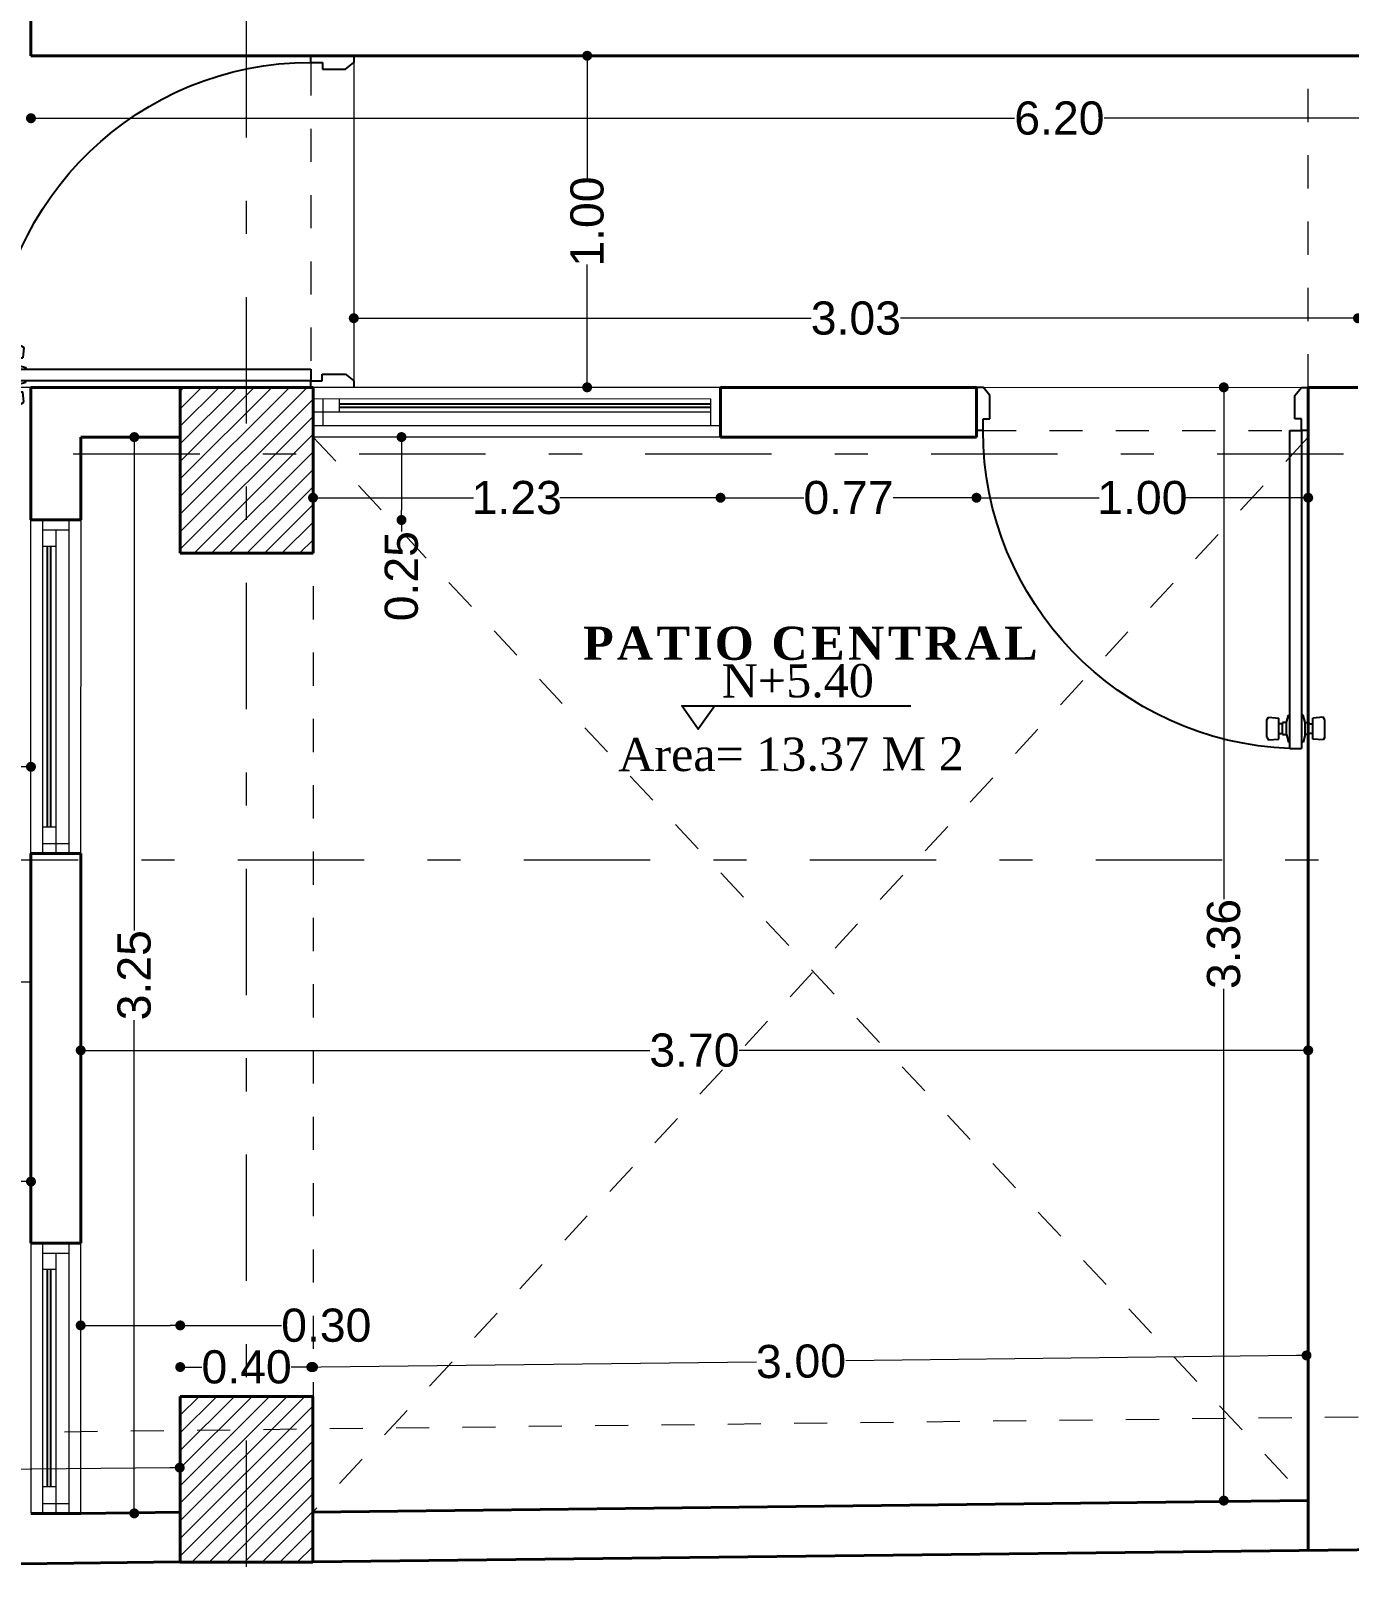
# Model space of a CAD drawing. Header units: inches. Extents: x 2908 to 3459, y -3172 to -55.
# Drawn here: x 3282.872 to 3286.846, y -171.663 to -167.003 of the extents above; entities that cross this region are included whole.
import ezdxf

# ---------------------------------------------------------------- set-up
doc = ezdxf.new("R2010")
doc.units = ezdxf.units.IN
doc.header["$MEASUREMENT"] = 0
doc.linetypes.add('ACAD_ISO03W100', pattern=[30, 12, -18])
doc.linetypes.add('DASHDOT', pattern=[25.4, 12.7, -6.35, 0, -6.35])
for name, color, linetype in [('CARPINTERIA', 3, 'Continuous'), ('TEXTO', 4, 'Continuous'), ('VIDRIOS', 130, 'Continuous')]:
    doc.layers.add(name, color=color, linetype=linetype)
for name, color, linetype, lineweight in [('COTA', 1, 'Continuous', 9), ('COTAS 01', 1, 'Continuous', 25), ('E-EJES', 1, 'DASHDOT', 5), ('Estructura', 1, 'Continuous', 40), ('linea de linderos', 3, 'Continuous', 30), ('LINEAS DE PROYECCIÒN', 74, 'ACAD_ISO03W100', 18), ('linmesa de proyecciones', 95, 'ACAD_ISO03W100', 5), ('MARCOS VENTANAS', 147, 'Continuous', 18), ('muebles madera', 44, 'Continuous', 18), ('muros 2', 5, 'Continuous', 40), ('muros bajitos', 4, 'Continuous', 15), ('PISO', 33, 'Continuous', 18), ('teja cortada', 252, 'Continuous', 30)]:
    doc.layers.add(name, color=color, linetype=linetype, lineweight=lineweight)
doc.styles.add('Arial new', font='arial.ttf')
doc.styles.add('CONSTRUCTORA', font='times.ttf', dxfattribs={"height": 0.3})
doc.dimstyles.new('GUS', dxfattribs={"dimtxt": 0.1, "dimasz": 0.03, "dimexe": 0.05, "dimexo": 0.05, "dimgap": 0.005, "dimtad": 0, "dimzin": 1, "dimdsep": 46, "dimtxsty": 'Arial new', "dimblk": 'DOT', "dimcen": 0.01, "dimse1": 1, "dimse2": 1, "dimclrd": 1, "dimclre": 252, "dimclrt": 1, "dimaunit": 1, "dimadec": 0, "dimazin": 2, "dimtfac": 1, "dimtmove": 0, "dimatfit": 2, "dimldrblk": 'ARCHTICK', "dimfxl": 1, "dimlwd": -1, "dimlwe": -1, "dimarcsym": 1})

# ---------------------------------------------------------------- blocks, each defined once
blk = doc.blocks.new('_Dot')
at = {"color": 0, "linetype": 'ByBlock', "lineweight": -2}
blk.add_line((-0.5, 0), (-1, 0), dxfattribs=at)
at = {"color": 0, "linetype": 'ByBlock', "const_width": 0.5}
blk.add_lwpolyline([(-0.25, 0, 1), (0.25, 0, 1)], format="xyb", close=True, dxfattribs=at)
blk = doc.blocks.new('*D4489')
at = {"layer": 'COTA', "color": 1, "linetype": 'Continuous', "transparency": 16777216}
for p, q in [((3280.922, -171.3604), (3281.9706, -171.3498)), ((3283.2907, -171.3364), (3282.2421, -171.347))]:
    blk.add_line(p, q, dxfattribs=at)
at = {"layer": 'Defpoints', "color": 0, "transparency": 16777216}
for p in [(3283.3207, -171.3361), (3283.3222, -171.475), (3280.8934, -171.4996)]:
    blk.add_point(p, dxfattribs=at)
at = {"layer": 'COTA', "color": 1, "transparency": 16777216, "xscale": 0.03, "yscale": 0.03, "zscale": 0.03}
for p, rotation in [((3280.892, -171.3607), 180.5811746117304), ((3283.3207, -171.3361), 0.5811746117304712)]:
    blk.add_blockref('_Dot', p, dxfattribs=dict(at, rotation=rotation))
at = {"layer": 'COTA', "color": 1, "transparency": 16777216, "insert": (3282.1064, -171.3484), "char_height": 0.1, "attachment_point": 5, "rotation": 0.5812, "style": 'Arial new'}
blk.add_mtext('2.43', dxfattribs=at)
blk = doc.blocks.new('_ArchTick')
at = {"color": 0, "linetype": 'ByBlock', "const_width": 0.15}
blk.add_lwpolyline([(-0.5, -0.5), (0.5, 0.5)], dxfattribs=at)
blk = doc.blocks.new('*D4490')
at = {"layer": 'COTA', "color": 1, "linetype": 'Continuous', "transparency": 16777216}
for p, q in [((3283.7473, -171.0325), (3285.0589, -171.0171)), ((3286.6874, -170.9981), (3285.3282, -171.014))]:
    blk.add_line(p, q, dxfattribs=at)
at = {"layer": 'Defpoints', "color": 0, "transparency": 16777216}
for p in [(3286.7174, -170.9977), (3286.7225, -171.4356), (3283.7224, -171.4707)]:
    blk.add_point(p, dxfattribs=at)
at = {"layer": 'COTA', "color": 1, "transparency": 16777216, "xscale": 0.03, "yscale": 0.03, "zscale": 0.03}
for p, rotation in [((3283.7173, -171.0328), 180.670541404609), ((3286.7174, -170.9977), 0.6705414046089824)]:
    blk.add_blockref('_Dot', p, dxfattribs=dict(at, rotation=rotation))
at = {"layer": 'COTA', "color": 1, "transparency": 16777216, "insert": (3285.1935, -171.0156), "char_height": 0.1, "attachment_point": 5, "rotation": 0.6705, "style": 'Arial new'}
blk.add_mtext('3.00', dxfattribs=at)
blk = doc.blocks.new('*D4476')
at = {"layer": 'COTA', "color": 1, "linetype": 'Continuous', "transparency": 16777216}
for p, q in [((3283.8753, -167.8697), (3285.2241, -167.8697)), ((3286.8425, -167.8697), (3285.4938, -167.8697))]:
    blk.add_line(p, q, dxfattribs=at)
at = {"layer": 'Defpoints', "color": 0, "transparency": 16777216}
for p in [(3286.8725, -167.8697), (3283.8453, -168.0781), (3286.8725, -168.0781)]:
    blk.add_point(p, dxfattribs=at)
at = {"layer": 'COTA', "color": 1, "transparency": 16777216, "xscale": 0.03, "yscale": 0.03, "zscale": 0.03, "rotation": 180}
blk.add_blockref('_Dot', (3283.8453, -167.8697), dxfattribs=at)
at = {"layer": 'COTA', "color": 1, "transparency": 16777216, "xscale": 0.03, "yscale": 0.03, "zscale": 0.03}
blk.add_blockref('_Dot', (3286.8725, -167.8697), dxfattribs=at)
at = {"layer": 'COTA', "color": 1, "transparency": 16777216, "insert": (3285.3589, -167.8697), "char_height": 0.1, "attachment_point": 5, "style": 'Arial new'}
blk.add_mtext('3.03', dxfattribs=at)
blk = doc.blocks.new('*D4497')
at = {"layer": 'COTA', "color": 1, "linetype": 'Continuous', "transparency": 16777216}
for p, q in [((3285.7525, -168.411), (3286.0925, -168.411)), ((3286.6925, -168.411), (3286.3525, -168.411))]:
    blk.add_line(p, q, dxfattribs=at)
at = {"layer": 'Defpoints', "color": 0, "transparency": 16777216}
for p in [(3285.7225, -168.2281), (3286.7225, -168.2079), (3286.7225, -168.411)]:
    blk.add_point(p, dxfattribs=at)
at = {"layer": 'COTA', "color": 1, "transparency": 16777216, "xscale": 0.03, "yscale": 0.03, "zscale": 0.03, "rotation": 180}
blk.add_blockref('_Dot', (3285.7225, -168.411), dxfattribs=at)
at = {"layer": 'COTA', "color": 1, "transparency": 16777216, "xscale": 0.03, "yscale": 0.03, "zscale": 0.03}
blk.add_blockref('_Dot', (3286.7225, -168.411), dxfattribs=at)
at = {"layer": 'COTA', "color": 1, "transparency": 16777216, "insert": (3286.2225, -168.411), "char_height": 0.1, "attachment_point": 5, "style": 'Arial new'}
blk.add_mtext('1.00', dxfattribs=at)
blk = doc.blocks.new('*D4498')
at = {"layer": 'COTA', "color": 1, "linetype": 'Continuous', "transparency": 16777216}
for p, q in [((3286.4679, -168.1081), (3286.4679, -169.622)), ((3286.4679, -171.4056), (3286.4679, -169.8917))]:
    blk.add_line(p, q, dxfattribs=at)
at = {"layer": 'Defpoints', "color": 0, "transparency": 16777216}
for p in [(3286.7225, -168.0781), (3286.4679, -171.4356), (3286.7225, -171.4356)]:
    blk.add_point(p, dxfattribs=at)
at = {"layer": 'COTA', "color": 1, "transparency": 16777216, "xscale": 0.03, "yscale": 0.03, "zscale": 0.03}
for p, rotation in [((3286.4679, -168.0781), 90), ((3286.4679, -171.4356), 270)]:
    blk.add_blockref('_Dot', p, dxfattribs=dict(at, rotation=rotation))
at = {"layer": 'COTA', "color": 1, "transparency": 16777216, "insert": (3286.4679, -169.7568), "char_height": 0.1, "attachment_point": 5, "rotation": 90, "style": 'Arial new'}
blk.add_mtext('3.36', dxfattribs=at)
blk = doc.blocks.new('PUERTAACCESO')
at = {"layer": 'CARPINTERIA'}
for p, q in [((2402.1398, 632.3793), (2402.1444, 632.3874)), ((2402.1398, 632.3793), (2402.1398, 632.327)), ((2402.1444, 632.3874), (2402.1757, 632.3847)), ((2402.1757, 632.3847), (2402.1757, 632.3217)), ((2402.199, 632.3712), (2402.205, 632.3937)), ((2402.205, 632.3937), (2402.2096, 632.3937)), ((2402.2096, 632.4132), (2402.2095, 631.4538)), ((2402.2096, 632.4132), (2402.2446, 632.4132)), ((2402.2445, 631.4538), (2402.2446, 632.4132)), ((2402.2491, 632.3937), (2402.2446, 632.3937)), ((2402.2551, 632.3712), (2402.2491, 632.3937)), ((2402.3097, 632.3874), (2402.2784, 632.3847)), ((2402.2784, 632.3847), (2402.2784, 632.3217)), ((2402.3143, 632.3793), (2402.3097, 632.3874)), ((2402.3143, 632.3793), (2402.3143, 632.327)), ((2402.1757, 632.3677), (2402.1873, 632.3677)), ((2402.1873, 632.3386), (2402.1757, 632.3386)), ((2402.1873, 632.3677), (2402.1873, 632.3712)), ((2402.1873, 632.3712), (2402.199, 632.3712)), ((2402.1873, 632.3677), (2402.1873, 632.3386)), ((2402.1873, 632.3352), (2402.1873, 632.3386)), ((2402.199, 632.3352), (2402.1873, 632.3352)), ((2402.199, 632.3712), (2402.199, 632.3352)), ((2402.199, 632.3352), (2402.205, 632.3127)), ((2402.2551, 632.3352), (2402.2491, 632.3127)), ((2402.2668, 632.3712), (2402.2551, 632.3712)), ((2402.2551, 632.3712), (2402.2551, 632.3352)), ((2402.2551, 632.3352), (2402.2668, 632.3352)), ((2402.2668, 632.3677), (2402.2668, 632.3712)), ((2402.2784, 632.3677), (2402.2668, 632.3677)), ((2402.2668, 632.3677), (2402.2668, 632.3386)), ((2402.2668, 632.3386), (2402.2784, 632.3386)), ((2402.2668, 632.3352), (2402.2668, 632.3386)), ((2402.1398, 632.327), (2402.1444, 632.319)), ((2402.1444, 632.319), (2402.1757, 632.3217)), ((2402.205, 632.3127), (2402.2096, 632.3127)), ((2402.2491, 632.3127), (2402.2445, 632.3127)), ((2402.3097, 632.319), (2402.2784, 632.3217)), ((2402.3143, 632.327), (2402.3097, 632.319)), ((2401.2846, 631.4538), (2401.2646, 631.4538)), ((2401.2846, 631.4538), (2401.2846, 631.4188)), ((2402.2095, 631.4538), (2402.2445, 631.4538)), ((2402.2446, 631.4541), (2402.2446, 631.4191)), ((2402.2646, 631.4538), (2402.2446, 631.4538)), ((2401.2846, 631.4188), (2401.3046, 631.4188)), ((2401.3046, 631.4188), (2401.3046, 631.3488)), ((2402.2446, 631.4191), (2402.2246, 631.4191)), ((2402.2246, 631.4191), (2402.2246, 631.3491)), ((2401.2646, 631.3238), (2401.2846, 631.3238)), ((2401.3046, 631.3488), (2401.2846, 631.3238)), ((2402.2246, 631.3491), (2402.2446, 631.3241)), ((2402.2446, 631.3241), (2402.2646, 631.3241))]:
    blk.add_line(p, q, dxfattribs=at)
blk.add_arc((2402.2445, 631.4538), 0.96, 92.0882, 180, dxfattribs=at)
at = {"layer": 'linmesa de proyecciones', "ltscale": 0.001}
blk.add_line((2401.2846, 631.4538), (2402.2102, 631.4538), dxfattribs=at)
at = {"layer": 'PISO'}
blk.add_line((2401.2846, 631.3238), (2402.2446, 631.3241), dxfattribs=at)
blk = doc.blocks.new('*D4538')
at = {"layer": 'COTA', "color": 1, "linetype": 'Continuous', "transparency": 16777216}
for p, q in [((3283.7525, -168.411), (3284.2066, -168.411)), ((3284.921, -168.411), (3284.4669, -168.411))]:
    blk.add_line(p, q, dxfattribs=at)
at = {"layer": 'Defpoints', "color": 0, "transparency": 16777216}
for p in [(3283.7225, -168.2281), (3284.951, -168.2281), (3284.951, -168.411)]:
    blk.add_point(p, dxfattribs=at)
at = {"layer": 'COTA', "color": 1, "transparency": 16777216, "xscale": 0.03, "yscale": 0.03, "zscale": 0.03, "rotation": 180}
blk.add_blockref('_Dot', (3283.7225, -168.411), dxfattribs=at)
at = {"layer": 'COTA', "color": 1, "transparency": 16777216, "xscale": 0.03, "yscale": 0.03, "zscale": 0.03}
blk.add_blockref('_Dot', (3284.951, -168.411), dxfattribs=at)
at = {"layer": 'COTA', "color": 1, "transparency": 16777216, "insert": (3284.3367, -168.411), "char_height": 0.1, "attachment_point": 5, "style": 'Arial new'}
blk.add_mtext('1.23', dxfattribs=at)
blk = doc.blocks.new('*D4539')
at = {"layer": 'COTA', "color": 1, "linetype": 'Continuous', "transparency": 16777216}
for p, q in [((3283.1837, -168.2581), (3283.1837, -169.7158)), ((3283.1837, -171.444), (3283.1837, -169.9863))]:
    blk.add_line(p, q, dxfattribs=at)
at = {"layer": 'Defpoints', "color": 0, "transparency": 16777216}
for p in [(3283.0222, -168.2281), (3283.046, -171.474), (3283.1837, -171.474)]:
    blk.add_point(p, dxfattribs=at)
at = {"layer": 'COTA', "color": 1, "transparency": 16777216, "xscale": 0.03, "yscale": 0.03, "zscale": 0.03}
for p, rotation in [((3283.1837, -168.2281), 90), ((3283.1837, -171.474), 270)]:
    blk.add_blockref('_Dot', p, dxfattribs=dict(at, rotation=rotation))
at = {"layer": 'COTA', "color": 1, "transparency": 16777216, "insert": (3283.1837, -169.851), "char_height": 0.1, "attachment_point": 5, "rotation": 90, "style": 'Arial new'}
blk.add_mtext('3.25', dxfattribs=at)
blk = doc.blocks.new('*D4540')
at = {"layer": 'COTA', "color": 1, "linetype": 'Continuous', "transparency": 16777216}
for p, q in [((3283.9892, -168.2581), (3283.9892, -168.4481)), ((3283.9892, -168.4781), (3283.9892, -168.5124))]:
    blk.add_line(p, q, dxfattribs=at)
at = {"layer": 'Defpoints', "color": 0, "transparency": 16777216}
for p in [(3283.7225, -168.2281), (3283.9892, -168.2281), (3283.7225, -168.4781)]:
    blk.add_point(p, dxfattribs=at)
at = {"layer": 'COTA', "color": 1, "transparency": 16777216, "xscale": 0.03, "yscale": 0.03, "zscale": 0.03}
for p, rotation in [((3283.9892, -168.2281), 90), ((3283.9892, -168.4781), 270)]:
    blk.add_blockref('_Dot', p, dxfattribs=dict(at, rotation=rotation))
at = {"layer": 'COTA', "color": 1, "transparency": 16777216, "insert": (3283.9892, -168.6476), "char_height": 0.1, "attachment_point": 5, "rotation": 90, "style": 'Arial new'}
blk.add_mtext('0.25', dxfattribs=at)
blk = doc.blocks.new('*D4721')
at = {"layer": 'COTA', "color": 1, "linetype": 'Continuous', "transparency": 16777216}
for p, q in [((3280.9234, -170.4734), (3281.7525, -170.4734)), ((3282.8422, -170.4734), (3282.0131, -170.4734))]:
    blk.add_line(p, q, dxfattribs=at)
at = {"layer": 'Defpoints', "color": 0, "transparency": 16777216}
for p in [(3280.8934, -170.3781), (3282.8722, -170.4509), (3282.8722, -170.4734)]:
    blk.add_point(p, dxfattribs=at)
at = {"layer": 'COTA', "color": 1, "transparency": 16777216, "xscale": 0.03, "yscale": 0.03, "zscale": 0.03, "rotation": 180}
blk.add_blockref('_Dot', (3280.8934, -170.4734), dxfattribs=at)
at = {"layer": 'COTA', "color": 1, "transparency": 16777216, "xscale": 0.03, "yscale": 0.03, "zscale": 0.03}
blk.add_blockref('_Dot', (3282.8722, -170.4734), dxfattribs=at)
at = {"layer": 'COTA', "color": 1, "transparency": 16777216, "insert": (3281.8828, -170.4734), "char_height": 0.1, "attachment_point": 5, "style": 'Arial new'}
blk.add_mtext('1.98', dxfattribs=at)
blk = doc.blocks.new('*D4722')
at = {"layer": 'COTA', "color": 1, "linetype": 'Continuous', "transparency": 16777216}
for p, q in [((3282.5875, -168.1081), (3282.5875, -169.6404)), ((3282.5875, -171.4425), (3282.5875, -169.9102))]:
    blk.add_line(p, q, dxfattribs=at)
at = {"layer": 'Defpoints', "color": 0, "transparency": 16777216}
for p in [(3282.5875, -168.0781), (3282.8722, -168.0781), (3282.8721, -171.4725)]:
    blk.add_point(p, dxfattribs=at)
at = {"layer": 'COTA', "color": 1, "transparency": 16777216, "xscale": 0.03, "yscale": 0.03, "zscale": 0.03}
for p, rotation in [((3282.5875, -168.0781), 90), ((3282.5875, -171.4725), 270)]:
    blk.add_blockref('_Dot', p, dxfattribs=dict(at, rotation=rotation))
at = {"layer": 'COTA', "color": 1, "transparency": 16777216, "insert": (3282.5875, -169.7753), "char_height": 0.1, "attachment_point": 5, "rotation": 90, "style": 'Arial new'}
blk.add_mtext('3.39', dxfattribs=at)
blk = doc.blocks.new('*D4723')
at = {"layer": 'COTA', "color": 1, "linetype": 'Continuous', "transparency": 16777216}
for p, q in [((3284.981, -168.411), (3285.2019, -168.411)), ((3285.6925, -168.411), (3285.4716, -168.411))]:
    blk.add_line(p, q, dxfattribs=at)
at = {"layer": 'Defpoints', "color": 0, "transparency": 16777216}
for p in [(3284.951, -168.2281), (3285.7225, -168.2281), (3285.7225, -168.411)]:
    blk.add_point(p, dxfattribs=at)
at = {"layer": 'COTA', "color": 1, "transparency": 16777216, "xscale": 0.03, "yscale": 0.03, "zscale": 0.03, "rotation": 180}
blk.add_blockref('_Dot', (3284.951, -168.411), dxfattribs=at)
at = {"layer": 'COTA', "color": 1, "transparency": 16777216, "xscale": 0.03, "yscale": 0.03, "zscale": 0.03}
blk.add_blockref('_Dot', (3285.7225, -168.411), dxfattribs=at)
at = {"layer": 'COTA', "color": 1, "transparency": 16777216, "insert": (3285.3367, -168.411), "char_height": 0.1, "attachment_point": 5, "style": 'Arial new'}
blk.add_mtext('0.77', dxfattribs=at)
blk = doc.blocks.new('*D4724')
at = {"layer": 'COTA', "color": 1, "linetype": 'Continuous', "transparency": 16777216}
for p, q in [((3283.0522, -170.0776), (3284.7377, -170.0776)), ((3286.6925, -170.0776), (3285.0071, -170.0776))]:
    blk.add_line(p, q, dxfattribs=at)
at = {"layer": 'Defpoints', "color": 0, "transparency": 16777216}
for p in [(3283.0222, -169.5029, -7.182), (3286.7225, -169.503, -7.182), (3286.7225, -170.0776)]:
    blk.add_point(p, dxfattribs=at)
at = {"layer": 'COTA', "color": 1, "transparency": 16777216, "xscale": 0.03, "yscale": 0.03, "zscale": 0.03, "rotation": 180}
blk.add_blockref('_Dot', (3283.0222, -170.0776), dxfattribs=at)
at = {"layer": 'COTA', "color": 1, "transparency": 16777216, "xscale": 0.03, "yscale": 0.03, "zscale": 0.03}
blk.add_blockref('_Dot', (3286.7225, -170.0776), dxfattribs=at)
at = {"layer": 'COTA', "color": 1, "transparency": 16777216, "insert": (3284.8724, -170.0776), "char_height": 0.1, "attachment_point": 5, "style": 'Arial new'}
blk.add_mtext('3.70', dxfattribs=at)
blk = doc.blocks.new('*D4732')
at = {"layer": 'COTA', "color": 1, "linetype": 'Continuous', "transparency": 16777216}
for p, q in [((3282.6008, -165.0721), (3282.6008, -165.9246)), ((3282.6008, -167.0481), (3282.6008, -166.1956))]:
    blk.add_line(p, q, dxfattribs=at)
at = {"layer": 'Defpoints', "color": 0, "transparency": 16777216}
for p in [(3282.6008, -165.0421), (3282.8722, -165.0421), (3282.8722, -167.0781)]:
    blk.add_point(p, dxfattribs=at)
at = {"layer": 'COTA', "color": 1, "transparency": 16777216, "xscale": 0.03, "yscale": 0.03, "zscale": 0.03}
for p, rotation in [((3282.6008, -165.0421), 90), ((3282.6008, -167.0781), 270)]:
    blk.add_blockref('_Dot', p, dxfattribs=dict(at, rotation=rotation))
at = {"layer": 'COTA', "color": 1, "transparency": 16777216, "insert": (3282.6008, -166.0601), "char_height": 0.1, "attachment_point": 5, "rotation": 90, "style": 'Arial new'}
blk.add_mtext('2.04', dxfattribs=at)
blk = doc.blocks.new('*D4734')
at = {"layer": 'COTA', "color": 1, "linetype": 'Continuous', "transparency": 16777216}
for p, q in [((3282.6008, -167.1081), (3282.6008, -167.4481)), ((3282.6008, -168.0481), (3282.6008, -167.7081))]:
    blk.add_line(p, q, dxfattribs=at)
at = {"layer": 'Defpoints', "color": 0, "transparency": 16777216}
for p in [(3282.6008, -167.0781), (3282.8722, -167.0781), (3282.8722, -168.0781)]:
    blk.add_point(p, dxfattribs=at)
at = {"layer": 'COTA', "color": 1, "transparency": 16777216, "xscale": 0.03, "yscale": 0.03, "zscale": 0.03}
for p, rotation in [((3282.6008, -167.0781), 90), ((3282.6008, -168.0781), 270)]:
    blk.add_blockref('_Dot', p, dxfattribs=dict(at, rotation=rotation))
at = {"layer": 'COTA', "color": 1, "transparency": 16777216, "insert": (3282.6008, -167.5781), "char_height": 0.1, "attachment_point": 5, "rotation": 90, "style": 'Arial new'}
blk.add_mtext('1.00', dxfattribs=at)
blk = doc.blocks.new('*D4735')
at = {"layer": 'COTA', "color": 1, "linetype": 'Continuous', "transparency": 16777216}
for p, q in [((3282.9022, -167.2665), (3285.8374, -167.2665)), ((3289.0425, -167.2665), (3286.1073, -167.2665))]:
    blk.add_line(p, q, dxfattribs=at)
at = {"layer": 'Defpoints', "color": 0, "transparency": 16777216}
for p in [(3282.8722, -167.0781), (3289.0725, -167.0781), (3289.0725, -167.2665)]:
    blk.add_point(p, dxfattribs=at)
at = {"layer": 'COTA', "color": 1, "transparency": 16777216, "xscale": 0.03, "yscale": 0.03, "zscale": 0.03, "rotation": 180}
blk.add_blockref('_Dot', (3282.8722, -167.2665), dxfattribs=at)
at = {"layer": 'COTA', "color": 1, "transparency": 16777216, "xscale": 0.03, "yscale": 0.03, "zscale": 0.03}
blk.add_blockref('_Dot', (3289.0725, -167.2665), dxfattribs=at)
at = {"layer": 'COTA', "color": 1, "transparency": 16777216, "insert": (3285.9724, -167.2665), "char_height": 0.1, "attachment_point": 5, "style": 'Arial new'}
blk.add_mtext('6.20', dxfattribs=at)
blk = doc.blocks.new('*D4891')
at = {"layer": 'COTA', "color": 1, "linetype": 'Continuous', "transparency": 16777216}
for p, q in [((3283.3522, -171.0328), (3283.3876, -171.0328)), ((3283.6925, -171.0328), (3283.657, -171.0328))]:
    blk.add_line(p, q, dxfattribs=at)
at = {"layer": 'Defpoints', "color": 0, "transparency": 16777216}
for p in [(3283.3222, -171.0328), (3283.3222, -171.2207), (3283.7225, -171.2207)]:
    blk.add_point(p, dxfattribs=at)
at = {"layer": 'COTA', "color": 1, "transparency": 16777216, "xscale": 0.03, "yscale": 0.03, "zscale": 0.03, "rotation": 180}
blk.add_blockref('_Dot', (3283.3222, -171.0328), dxfattribs=at)
at = {"layer": 'COTA', "color": 1, "transparency": 16777216, "xscale": 0.03, "yscale": 0.03, "zscale": 0.03}
blk.add_blockref('_Dot', (3283.7225, -171.0328), dxfattribs=at)
at = {"layer": 'COTA', "color": 1, "transparency": 16777216, "insert": (3283.5223, -171.0328), "char_height": 0.1, "attachment_point": 5, "style": 'Arial new'}
blk.add_mtext('0.40', dxfattribs=at)
blk = doc.blocks.new('*D4892')
at = {"layer": 'COTA', "color": 1, "linetype": 'Continuous', "transparency": 16777216}
for p, q in [((3283.0521, -170.9072), (3283.2922, -170.9072)), ((3283.3222, -170.9072), (3283.6278, -170.9072))]:
    blk.add_line(p, q, dxfattribs=at)
at = {"layer": 'Defpoints', "color": 0, "transparency": 16777216}
for p in [(3283.0221, -170.9072), (3283.0221, -171.2207), (3283.3222, -171.2207)]:
    blk.add_point(p, dxfattribs=at)
at = {"layer": 'COTA', "color": 1, "transparency": 16777216, "xscale": 0.03, "yscale": 0.03, "zscale": 0.03, "rotation": 180}
blk.add_blockref('_Dot', (3283.0221, -170.9072), dxfattribs=at)
at = {"layer": 'COTA', "color": 1, "transparency": 16777216, "xscale": 0.03, "yscale": 0.03, "zscale": 0.03}
blk.add_blockref('_Dot', (3283.3222, -170.9072), dxfattribs=at)
at = {"layer": 'COTA', "color": 1, "transparency": 16777216, "insert": (3283.7625, -170.9072), "char_height": 0.1, "attachment_point": 5, "style": 'Arial new'}
blk.add_mtext('0.30', dxfattribs=at)
blk = doc.blocks.new('*D4893')
at = {"layer": 'COTA', "color": 1, "linetype": 'Continuous', "transparency": 16777216}
for p, q in [((3282.3022, -169.2225), (3282.4375, -169.2225)), ((3282.8422, -169.2225), (3282.7069, -169.2225))]:
    blk.add_line(p, q, dxfattribs=at)
at = {"layer": 'Defpoints', "color": 0, "transparency": 16777216}
for p in [(3282.2722, -169.2225), (3282.2722, -169.5029), (3282.8722, -169.5029, -7.182)]:
    blk.add_point(p, dxfattribs=at)
at = {"layer": 'COTA', "color": 1, "transparency": 16777216, "xscale": 0.03, "yscale": 0.03, "zscale": 0.03, "rotation": 180}
blk.add_blockref('_Dot', (3282.2722, -169.2225), dxfattribs=at)
at = {"layer": 'COTA', "color": 1, "transparency": 16777216, "xscale": 0.03, "yscale": 0.03, "zscale": 0.03}
blk.add_blockref('_Dot', (3282.8722, -169.2225), dxfattribs=at)
at = {"layer": 'COTA', "color": 1, "transparency": 16777216, "insert": (3282.5722, -169.2225), "char_height": 0.1, "attachment_point": 5, "style": 'Arial new'}
blk.add_mtext('0.60', dxfattribs=at)
blk = doc.blocks.new('*D4902')
at = {"layer": 'COTA', "color": 1, "linetype": 'Continuous', "transparency": 16777216}
for p, q in [((3284.5489, -167.1081), (3284.5489, -167.4481)), ((3284.5489, -168.0481), (3284.5489, -167.7081))]:
    blk.add_line(p, q, dxfattribs=at)
at = {"layer": 'Defpoints', "color": 0, "transparency": 16777216}
for p in [(3284.5489, -167.0781), (3284.951, -167.0781), (3284.951, -168.0781)]:
    blk.add_point(p, dxfattribs=at)
at = {"layer": 'COTA', "color": 1, "transparency": 16777216, "xscale": 0.03, "yscale": 0.03, "zscale": 0.03}
for p, rotation in [((3284.5489, -167.0781), 90), ((3284.5489, -168.0781), 270)]:
    blk.add_blockref('_Dot', p, dxfattribs=dict(at, rotation=rotation))
at = {"layer": 'COTA', "color": 1, "transparency": 16777216, "insert": (3284.5489, -167.5781), "char_height": 0.1, "attachment_point": 5, "rotation": 90, "style": 'Arial new'}
blk.add_mtext('1.00', dxfattribs=at)
blk = doc.blocks.new('estructura 3')
at = {"layer": 'muros bajitos'}
h = blk.add_hatch(dxfattribs=at)
h.set_pattern_fill('ANSI31', color=256, scale=0.3, style=0)
h.set_pattern_definition([(45, (140.28939, -14.484212), (-0.0265165043, 0.0265165043), [])])
h.paths.add_polyline_path([(3415.8492, -161.2225), (3415.4488, -161.2225), (3415.4489, -161.7225), (3415.8492, -161.7225)])
h = blk.add_hatch(dxfattribs=at)
h.set_pattern_fill('ANSI31', color=256, scale=0.3, style=0)
h.set_pattern_definition([(45, (140.288598, -17.62733), (-0.0265165043, 0.0265165043), [])])
h.paths.add_polyline_path([(3415.8484, -164.2656), (3415.4481, -164.2656), (3415.4481, -164.7656), (3415.8484, -164.7656)])
at = {"layer": 'Estructura'}
for p, q in [((3415.4489, -161.7225), (3415.4489, -161.2225)), ((3415.4489, -161.2225), (3415.8492, -161.2225)), ((3415.6992, -161.2225), (3415.8492, -161.2225)), ((3415.8492, -161.2225), (3415.8492, -161.3725)), ((3415.8492, -161.2225), (3415.8492, -161.7225)), ((3415.8492, -161.2226), (3415.8492, -161.3725)), ((3415.8492, -161.7225), (3415.4489, -161.7225)), ((3415.6992, -161.7225), (3415.8492, -161.7225)), ((3415.4488, -164.7656), (3415.4488, -164.2656)), ((3415.4488, -164.2656), (3415.8491, -164.2656)), ((3415.8491, -164.2656), (3415.8491, -164.7656)), ((3415.8491, -164.7656), (3415.4488, -164.7656))]:
    blk.add_line(p, q, dxfattribs=at)

msp = doc.modelspace()

# ---------------------------------------------------------------- linework, layer by layer
at = {"layer": 'E-EJES', "ltscale": 0.03}
for p, q in [((3283.5223, -173.3588), (3283.5223, -163.1237)), ((3277.8279, -168.2786), (3293.0976, -168.2786)), ((3276.5999, -169.5027, -7.182), (3294.3082, -169.5032, -7.182))]:
    msp.add_line(p, q, dxfattribs=at)
at = {"layer": 'LINEAS DE PROYECCIÒN', "ltscale": 0.003}
for p, q in [((3286.7225, -168.0781), (3286.7224, -167.0779)), ((3286.7225, -168.2281), (3283.7224, -171.4707)), ((3283.7225, -168.2281), (3286.7225, -171.4356)), ((3283.7225, -168.4781), (3283.7225, -171.2207)), ((3289.0725, -171.1581), (3282.9728, -171.2287))]:
    msp.add_line(p, q, dxfattribs=at)
at = {"layer": 'MARCOS VENTANAS'}
for p, q in [((3284.921, -168.1133), (3283.7225, -168.1131)), ((3283.7525, -168.1131), (3283.7525, -168.1931)), ((3283.7525, -168.1131), (3283.7525, -168.1931)), ((3283.8025, -168.1532), (3283.8025, -168.1132)), ((3284.921, -168.1132), (3284.921, -168.1932)), ((3284.921, -168.1132), (3284.921, -168.1932)), ((3284.921, -168.1533), (3283.7225, -168.1531)), ((3283.7225, -168.1931), (3284.951, -168.1933)), ((3282.9073, -168.478), (3282.9072, -169.4841)), ((3282.9074, -168.508), (3282.9873, -168.508)), ((3282.9074, -168.508), (3282.9873, -168.508)), ((3282.9473, -168.508), (3282.9472, -169.4841)), ((3282.9872, -169.4841), (3282.9873, -168.478)), ((3282.9474, -168.5581), (3282.9074, -168.558)), ((3282.9471, -169.4041), (3282.9071, -169.4041)), ((3282.9072, -169.4541), (3282.987, -169.4541)), ((3282.9072, -169.4541), (3282.987, -169.4541)), ((3282.9073, -170.6589), (3282.9072, -171.4743)), ((3282.9074, -170.6889), (3282.9873, -170.6889)), ((3282.9074, -170.6889), (3282.9873, -170.6889)), ((3282.9473, -170.6889), (3282.9472, -171.4743)), ((3282.9872, -171.4743), (3282.9873, -170.6589)), ((3282.9474, -170.739), (3282.9074, -170.739)), ((3282.9471, -171.3942), (3282.9071, -171.3942)), ((3282.9072, -171.4443), (3282.987, -171.4443)), ((3282.9072, -171.4443), (3282.987, -171.4443))]:
    msp.add_line(p, q, dxfattribs=at)
at = {"layer": 'muebles madera'}
for p, q in [((3282.8722, -168.0781), (3281.8934, -168.0781)), ((3282.8723, -169.8717), (3282.2722, -169.8717))]:
    msp.add_line(p, q, dxfattribs=at)
at = {"layer": 'muros 2'}
for p, q in [((3282.8722, -167.0781), (3282.8722, -165.0421)), ((3282.8722, -167.0781), (3286.9222, -167.0781)), ((3282.8722, -168.0781), (3283.3222, -168.0781)), ((3282.8723, -168.478), (3282.8722, -168.0781)), ((3284.951, -168.0781), (3285.7225, -168.0781)), ((3284.951, -168.2281), (3284.951, -168.0781)), ((3284.951, -168.0782), (3284.951, -168.0782)), ((3285.7225, -168.2281), (3285.7225, -168.0781)), ((3286.7225, -168.0781), (3286.8725, -168.0781)), ((3286.7225, -171.5856), (3286.7225, -168.0781)), ((3283.0222, -168.2281), (3283.3222, -168.2281)), ((3283.0222, -168.478), (3283.0222, -168.2281)), ((3284.951, -168.2281), (3285.7225, -168.2281)), ((3286.7225, -171.4356), (3286.7225, -168.2281)), ((3283.0222, -168.478), (3282.8723, -168.478)), ((3282.9873, -168.478), (3283.0222, -168.478)), ((3282.8722, -170.6589), (3282.8722, -169.4841)), ((3282.8723, -169.4841), (3283.022, -169.4841)), ((3283.0222, -170.6589), (3283.0222, -169.4841)), ((3283.0222, -170.5603), (3283.0222, -169.5029)), ((3283.0222, -170.6589), (3282.8722, -170.6589)), ((3282.8723, -170.6589), (3282.8723, -170.6589)), ((3282.9873, -170.6589), (3283.0222, -170.6589)), ((3283.0223, -171.2286), (3283.0223, -171.2281)), ((3286.7225, -171.4356), (3283.7207, -171.4707)), ((3282.8723, -171.4743), (3283.022, -171.4743)), ((3283.3222, -171.4707), (3283.0222, -171.4743)), ((3289.0725, -171.5581), (3283.7224, -171.6207)), ((3283.3222, -171.6207), (3279.7935, -171.6627))]:
    msp.add_line(p, q, dxfattribs=at)
at = {"layer": 'muros bajitos'}
for p, q in [((3284.951, -168.0783), (3283.7225, -168.0781)), ((3284.951, -168.2281), (3283.7225, -168.2281)), ((3282.8723, -169.4841), (3282.8723, -168.478)), ((3283.0222, -168.478), (3283.022, -169.4841)), ((3282.8723, -169.4841), (3282.8723, -169.4841)), ((3282.8723, -170.6589), (3282.8721, -171.4725)), ((3283.0222, -171.4743), (3283.0222, -170.6589)), ((3282.8723, -171.4743), (3282.8723, -171.4743))]:
    msp.add_line(p, q, dxfattribs=at)
at = {"layer": 'TEXTO', "ltscale": 0.008}
msp.add_lwpolyline([(3284.9338, -169.0385), (3284.8838, -169.1085), (3284.8338, -169.0385), (3285.5247, -169.0385)], dxfattribs=at)
at = {"layer": 'VIDRIOS'}
for p, q in [((3283.8025, -168.1281), (3284.921, -168.1283)), ((3283.8025, -168.1381), (3284.921, -168.1383)), ((3282.9324, -168.508), (3282.9324, -168.508)), ((3282.9222, -169.4041), (3282.9223, -168.558)), ((3282.9322, -169.4041), (3282.9323, -168.558)), ((3282.9324, -170.6889), (3282.9324, -170.6889)), ((3282.9222, -171.3942), (3282.9223, -170.739)), ((3282.9322, -171.3942), (3282.9323, -170.739))]:
    msp.add_line(p, q, dxfattribs=at)

# ---------------------------------------------------------------- block references
at = {"layer": 'linea de linderos'}
msp.add_blockref('estructura 3', (-132.1267, -6.8556), dxfattribs=at)
at = {"layer": 'teja cortada', "xscale": -1}
for p, rotation in [((3915.1694, 2234.1865), 90), ((884.4579, 463.246), 180)]:
    msp.add_blockref('PUERTAACCESO', p, dxfattribs=dict(at, rotation=rotation))

# ---------------------------------------------------------------- texts
at = {"layer": 'COTAS 01', "char_height": 0.1, "attachment_point": 1, "rotation": 0.1492, "style": 'CONSTRUCTORA'}
for s, width, insert in [('N+5.40', 0.828029, (3284.9544, -168.9136)), ('Area= 13.37 M 2 ', 1.114537, (3284.6423, -169.1358, -0.0003))]:
    msp.add_mtext_dynamic_manual_height_columns(s, width=width, gutter_width=0.5, heights=[0], dxfattribs=dict(at, insert=insert))
at = {"layer": 'TEXTO', "insert": (3284.5366, -168.7998), "char_height": 0.1, "width": 2.362761, "attachment_point": 1, "style": 'CONSTRUCTORA'}
msp.add_mtext('{\\fTimes New Roman|b1|i0|c0|p18;\\T1.1;PATIO CENTRAL}', dxfattribs=at)

# ---------------------------------------------------------------- dimensions: what is measured, and where the dimension line sits
at = {"layer": 'COTA'}
for base, p1, p2, picture, middle in [((3282.6008, -165.0421), (3282.8722, -167.0781), (3282.8722, -165.0421), '*D4732', (3282.6008, -166.0601)), ((3282.6008, -167.0781), (3282.8722, -168.0781), (3282.8722, -167.0781), '*D4734', (3282.6008, -167.5781)), ((3282.5875, -168.0781), (3282.8721, -171.4725), (3282.8722, -168.0781), '*D4722', (3282.5875, -169.7753)), ((3286.4679, -171.4356), (3286.7225, -168.0781), (3286.7225, -171.4356), '*D4498', (3286.4679, -169.7568)), ((3283.1837, -171.474), (3283.0222, -168.2281), (3283.046, -171.474), '*D4539', (3283.1837, -169.851))]:
    dim = msp.add_linear_dim(base=base, p1=p1, p2=p2, angle=90, dimstyle='GUS', dxfattribs=at)
    dim.commit()
    dim.dimension.update_dxf_attribs({"geometry": picture, "text_midpoint": middle})
for p1, p2, distance, picture, middle in [((3284.951, -168.0781), (3284.951, -167.0781), 0.4021, '*D4902', (3284.5489, -167.5781)), ((3280.8934, -171.4996), (3283.3222, -171.475), 0.1389, '*D4489', (3282.1064, -171.3484))]:
    dim = msp.add_aligned_dim(p1=p1, p2=p2, distance=distance, dimstyle='GUS', dxfattribs=at)
    dim.commit()
    dim.dimension.update_dxf_attribs({"geometry": picture, "text_midpoint": middle})
for base, p1, p2, picture, middle in [((3289.0725, -167.2665), (3282.8722, -167.0781), (3289.0725, -167.0781), '*D4735', (3285.9724, -167.2665)), ((3286.8725, -167.8697), (3283.8453, -168.0781), (3286.8725, -168.0781), '*D4476', (3285.3589, -167.8697)), ((3284.951, -168.411), (3283.7225, -168.2281), (3284.951, -168.2281), '*D4538', (3284.3367, -168.411)), ((3285.7225, -168.411), (3284.951, -168.2281), (3285.7225, -168.2281), '*D4723', (3285.3367, -168.411)), ((3286.7225, -168.411), (3285.7225, -168.2281), (3286.7225, -168.2079), '*D4497', (3286.2225, -168.411)), ((3282.2722, -169.2225), (3282.8722, -169.5029, -7.182), (3282.2722, -169.5029), '*D4893', (3282.5722, -169.2225)), ((3286.7225, -170.0776), (3283.0222, -169.5029, -7.182), (3286.7225, -169.503, -7.182), '*D4724', (3284.8724, -170.0776)), ((3282.8722, -170.4734), (3280.8934, -170.3781), (3282.8722, -170.4509), '*D4721', (3281.8828, -170.4734))]:
    dim = msp.add_linear_dim(base=base, p1=p1, p2=p2, dimstyle='GUS', dxfattribs=at)
    dim.commit()
    dim.dimension.update_dxf_attribs({"geometry": picture, "text_midpoint": middle})
for base, p1, p2, angle, picture, middle, dimtype in [((3283.9892, -168.2281), (3283.7225, -168.4781), (3283.7225, -168.2281), 90, '*D4540', (3283.9892, -168.6476), 160), ((3286.7174, -170.9977), (3283.7224, -171.4707), (3286.7225, -171.4356), 0.6705, '*D4490', (3285.1935, -171.0156), 161)]:
    dim = msp.add_linear_dim(base=base, p1=p1, p2=p2, angle=angle, dimstyle='GUS', dxfattribs=at)
    dim.commit()
    dim.dimension.update_dxf_attribs({"geometry": picture, "text_midpoint": middle, "dimtype": dimtype})
for base, p1, p2, picture, middle in [((3283.0221, -170.9072), (3283.3222, -171.2207), (3283.0221, -171.2207), '*D4892', (3283.7625, -170.9072)), ((3283.3222, -171.0328), (3283.7225, -171.2207), (3283.3222, -171.2207), '*D4891', (3283.5223, -171.0328))]:
    dim = msp.add_linear_dim(base=base, p1=p1, p2=p2, dimstyle='GUS', dxfattribs=at)
    dim.commit()
    dim.dimension.update_dxf_attribs({"geometry": picture, "text_midpoint": middle, "dimtype": 160})

doc.saveas('drawing.dxf')
